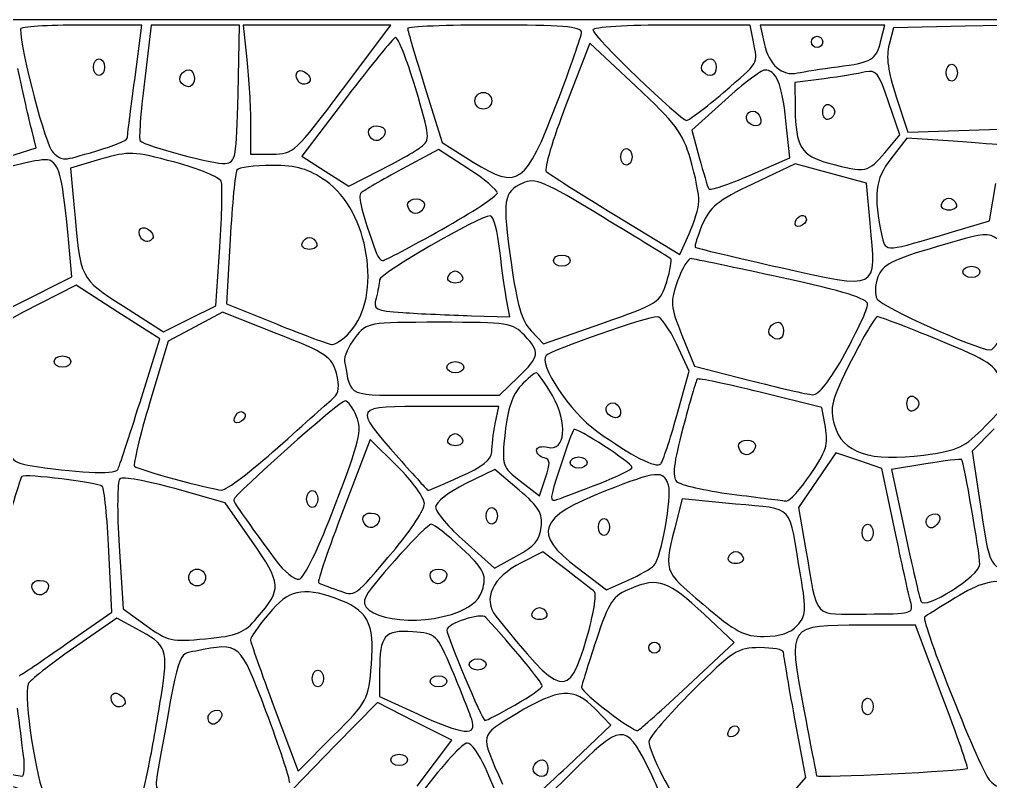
# Model space of a CAD drawing. Extents: x 1 to 601, y -4 to 449.
# Drawn here: x 318.7 to 448.6, y 347.2 to 449.1 of the extents above; entities that cross this region are included whole.
import ezdxf

# ---------------------------------------------------------------- set-up
doc = ezdxf.new("R2010")
doc.units = 0
doc.layers.get('0').update_dxf_attribs({"linetype": 'CONTINUOUS'})

msp = doc.modelspace()

# ---------------------------------------------------------------- linework, layer by layer
at = {"color": 7}
for points in [[(0.875971, 224.12403), (0.875971, 449.124032), (300.87597, 449.124032), (600.87597, 449.124032), (600.87597, 224.12403), (600.87597, -0.87597), (300.87597, -0.87597), (0.875971, -0.87597)], [(424.62597, 446.124032)], [(328.62597, 442.749032)], [(428.092432, 442.790982)], [(410.146358, 442.103642)], [(442.62597, 441.999032)], [(340.396358, 440.603642)], [(355.977667, 440.911697)], [(347.961555, 439.186532)], [(361.920885, 439.749032)], [(412.83906, 439.350712)], [(379.62597, 438.249032)], [(390.590752, 437.938877)], [(426.12597, 436.749032)], [(416.033002, 435.572209)], [(365.85558, 433.144422)], [(329.073038, 431.552251)], [(372.371737, 432.033421)], [(434.405085, 431.285695)], [(399.12597, 430.749032)], [(409.57035, 424.800407)], [(371.10558, 423.394422)], [(442.019723, 424.430282)], [(422.48847, 422.086534)], [(375.201203, 421.041259)], [(432.464415, 421.875551)], [(443.459468, 420.714026)], [(334.977668, 419.911699)], [(356.519723, 419.180284)], [(390.12597, 416.874034)], [(376.019723, 414.680284)], [(444.87597, 415.374034)], [(405.267653, 414.051161)], [(362.91426, 407.311534)], [(419.146358, 406.853644)], [(429.073432, 404.403866)], [(323.37597, 403.374034)], [(375.87597, 402.624034)], [(437.37597, 397.749034)], [(397.283003, 396.572209)], [(406.62573, 396.180379)], [(347.48847, 395.836534)], [(447.892875, 394.766261)], [(376.019723, 392.930284)], [(353.289998, 391.887701)], [(415.35558, 391.144421)], [(388.890143, 390.491524)], [(392.37597, 389.874034)], [(331.876313, 388.936534)], [(424.490437, 388.279624)], [(377.657648, 387.989576)], [(396.31347, 387.087679)], [(357.12597, 384.999034)], [(360.95784, 384.229369)], [(381.12597, 382.749034)], [(365.10558, 381.394421)], [(388.5042, 381.236149)], [(396.12597, 381.249034)], [(431.37597, 380.499034)], [(440.07339, 381.506884)], [(368.987273, 378.350876)], [(413.519723, 377.180284)], [(403.56126, 376.090504)], [(447.124943, 376.298636)], [(341.37597, 374.499037)], [(374.10558, 373.894425)], [(320.85558, 372.394418)], [(437.849812, 371.31153)], [(350.536567, 369.137092)], [(377.571368, 369.972323)], [(387.269722, 369.68028)], [(422.718052, 368.087655)], [(394.558717, 366.350685)], [(324.99999, 365.631487)], [(402.87597, 365.12403)], [(365.794928, 362.8935)], [(378.87597, 362.87403)], [(357.87597, 360.99903)], [(373.62597, 360.62403)], [(408.106207, 360.028073)], [(331.227668, 357.661695)], [(384.95217, 357.43653)], [(431.37597, 357.24903)], [(344.07339, 355.25688)], [(379.196115, 355.546883)], [(413.48847, 353.83653)], [(319.28367, 350.68653)], [(368.37597, 350.12403)], [(391.99539, 349.255185)], [(387.646358, 348.35364)], [(445.46718, 348.986272)]]:
    msp.add_lwpolyline(points, close=True, dxfattribs=at)
for points in [[(334.144328, 441.061532), (335.108708, 448.374032), (326.992335, 448.374032)], [(347.961555, 439.186532), (348.17214, 448.374032), (342.26511, 448.374032), (336.35808, 448.374032), (335.440223, 440.800836)], [(361.920885, 439.749032), (368.399295, 448.374032), (358.530787, 448.374032), (348.662287, 448.374032), (349.144125, 443.764014)], [(416.859863, 446.142062), (416.41347, 448.374032), (405.89472, 448.374032)], [(433.89978, 446.311532), (434.404545, 448.374032), (426.08067, 448.374032), (417.756787, 448.374032), (418.289798, 445.947248)], [(454.253782, 446.136851), (454.75521, 448.419813), (445.180935, 448.209422), (435.606668, 447.999032), (434.999423, 445.749032)], [(401.13234, 440.214495), (395.00097, 445.929959), (391.792912, 437.647551)], [(426.31347, 441.194342), (422.37597, 440.680787), (422.428695, 437.214909)], [(372.925965, 440.080294), (375.22596, 432.677101), (379.411065, 430.059302)], [(435.954277, 438.784317), (437.516378, 434.069602), (444.31716, 434.284317), (451.11795, 434.499032), (452.435152, 439.176461)], [(362.449815, 438.676459), (356.501962, 430.853885), (359.626462, 428.84933), (362.75097, 426.844773), (366.87597, 428.923747)], [(413.061705, 438.32441), (408.622448, 434.333266), (409.614832, 430.666149)], [(434.405078, 431.285695), (436.418422, 433.697359), (434.933407, 438.094718)], [(349.62597, 435.139014), (349.62597, 431.124032), (352.534222, 431.124032)], [(416.435542, 428.304812), (421.717132, 430.637638), (421.20546, 435.568335)], [(312.49707, 429.295525), (320.979382, 431.967017), (320.370067, 434.358025)], [(443.569973, 432.826879), (437.388968, 433.2313), (435.24459, 430.490166)], [(378.68847, 429.193981), (374.75097, 431.75051), (369.87597, 429.118657)], [(329.591325, 430.426307), (325.555545, 429.249032), (326.00295, 424.374032)], [(432.464415, 421.875551), (431.961165, 427.252071), (427.206187, 428.539184), (422.451203, 429.826298), (416.820413, 427.152247)], [(443.459468, 420.714026), (448.417973, 422.206954), (449.244225, 427.19324)], [(398.37597, 422.951786), (407.00097, 417.679624), (408.25785, 420.464329)], [(307.8609, 409.260701), (311.00097, 407.346334), (318.369428, 411.020104), (325.737885, 414.693866), (325.27644, 419.721454)], [(346.901753, 419.705344), (346.411245, 411.117041), (353.081108, 408.406391)], [(332.630115, 410.798501), (338.00097, 407.347969), (341.48961, 409.086206), (344.978243, 410.824444), (345.5121, 418.656769)], [(334.854038, 397.947094), (337.49289, 406.395161), (331.896893, 410.001364), (326.300895, 413.607566), (319.158518, 409.924796)], [(379.15722, 409.512769), (384.31347, 409.374034), (383.902088, 411.436534)], [(353.178323, 407.091596), (345.878843, 409.962716), (342.242145, 408.023501), (338.605448, 406.084279), (336.167865, 397.927001)], [(387.140603, 407.483456), (388.783928, 405.734216), (396.601463, 408.476419)], [(407.30514, 406.923551), (408.992107, 402.767134), (416.246535, 400.892546)], [(406.62573, 396.180379), (408.271043, 402.111731), (406.570305, 405.742879)], [(373.04205, 398.874034), (382.929562, 398.874034), (385.402762, 401.271161)], [(426.482288, 394.584844), (425.98467, 397.237369), (417.773963, 399.274339)], [(382.34472, 395.030284), (382.81347, 397.374034), (373.743255, 397.374034)], [(449.022038, 394.395611), (446.110358, 391.413776), (447.043598, 385.206401)], [(369.250785, 389.376094), (365.6256, 392.946769), (362.021685, 383.514499)], [(435.714772, 381.049834), (434.030835, 389.100626), (430.958655, 390.147424), (427.886475, 391.194221), (425.386673, 387.530951), (422.886877, 383.867681), (423.82413, 378.433354)], [(439.9104, 389.699854), (435.319837, 388.948339), (437.108467, 380.598686)], [(385.533285, 386.203069), (382.309148, 388.952351), (378.342563, 387.006956)], [(385.71996, 387.396821), (388.25097, 385.414526), (389.077643, 387.831784)], [(349.861485, 379.306241), (346.25097, 384.504371), (339.50097, 386.394469)], [(414.44793, 384.330034), (407.338035, 385.018429), (406.66863, 382.383731)], [(378.3132, 379.251949), (382.25097, 375.754856), (385.25097, 377.386684)], [(324.99999, 365.631487), (331.075837, 369.888945), (330.689347, 378.043046)], [(332.06307, 378.692854), (332.593807, 370.305307), (335.672393, 368.083365)], [(391.85016, 375.524539), (388.69935, 377.941954), (385.810455, 376.468151)], [(393.306338, 375.834274), (397.236705, 372.85887), (400.110308, 374.145435)], [(334.36539, 367.64757), (331.74504, 369.04611), (325.979543, 365.06043)], [(408.106207, 360.028073), (414.303375, 365.807115), (410.277172, 369.581632)], [(442.095397, 358.652745), (438.507397, 368.12403), (431.438235, 368.12403)], [(366.887452, 362.036632), (366.875977, 358.574235), (371.938477, 356.26386)], [(352.803015, 357.119858), (355.98006, 348.61701), (360.69054, 353.32749)], [(371.888093, 346.600628), (376.525215, 352.74903), (371.56098, 355.267253), (366.596745, 357.785483), (360.962655, 352.02222), (355.328558, 346.258965), (360.53976, 343.33203)], [(391.99539, 349.255185), (397.775048, 354.761348), (395.685195, 356.942685)], [(420.673875, 344.059155), (423.846788, 347.743538), (422.361375, 355.828448)], [(330.489315, 344.578905), (335.285933, 345.783773), (336.014333, 349.266405)], [(392.395943, 348.268883), (386.39898, 342.307095), (388.402793, 340.215563)]]:
    msp.add_lwpolyline(points, dxfattribs=at)
for points in [[(326.992335, 448.374032), (322.528335, 448.374032), (318.87597, 448.132388), (318.87597, 447.837044)], [(382.25097, 448.374032), (375.85722, 448.374032), (370.62597, 448.173659), (370.62597, 447.92876)], [(370.62597, 447.92876), (370.62597, 447.683861), (371.66097, 444.152051), (372.925965, 440.080294)], [(393.87597, 447.433376), (393.87597, 448.147125), (391.071765, 448.374032), (382.25097, 448.374032)], [(405.89472, 448.374032), (400.109408, 448.374032), (395.37597, 448.081313), (395.37597, 447.723545)], [(318.87597, 447.837044), (318.87597, 445.017118), (322.286813, 432.04813), (323.222183, 431.311532)], [(368.998245, 446.70284), (368.66793, 446.590746), (365.721142, 442.978874), (362.449815, 438.676459)], [(371.67066, 439.985384), (370.531147, 443.792079), (369.32856, 446.814934), (368.998245, 446.70284)], [(390.590752, 437.938877), (392.397623, 442.643492), (393.87597, 446.916016), (393.87597, 447.433376)], [(395.37597, 447.723545), (395.37597, 446.935763), (407.122208, 435.621261), (407.93025, 435.630697)], [(424.62597, 446.124032), (424.62597, 446.536532), (424.96347, 446.874032), (425.37597, 446.874032)], [(425.37597, 446.874032), (425.78847, 446.874032), (426.12597, 446.536532), (426.12597, 446.124032)], [(412.83906, 439.350712), (417.698565, 443.510396), (417.465075, 443.116015), (416.859863, 446.142062)], [(418.289798, 445.947248), (418.921523, 443.071012), (420.672802, 441.506407), (422.75097, 441.961607)], [(425.37597, 445.374032), (424.96347, 445.374032), (424.62597, 445.711532), (424.62597, 446.124032)], [(426.12597, 446.124032), (426.12597, 445.711532), (425.78847, 445.374032), (425.37597, 445.374032)], [(428.092433, 442.790982), (432.773243, 443.401226), (433.259693, 443.696126), (433.89978, 446.311532)], [(434.999423, 445.749032), (434.566785, 444.146009), (434.841352, 442.143339), (435.954277, 438.784317)], [(328.62597, 442.749032), (328.62597, 443.367782), (328.96347, 443.874032), (329.37597, 443.874032)], [(329.37597, 441.624032), (328.96347, 441.624032), (328.62597, 442.130282), (328.62597, 442.749032)], [(329.37597, 443.874032), (329.78847, 443.874032), (330.12597, 443.367782), (330.12597, 442.749032)], [(330.12597, 442.749032), (330.12597, 442.130282), (329.78847, 441.624032), (329.37597, 441.624032)], [(349.144125, 443.764014), (349.409137, 441.228504), (349.62597, 437.347254), (349.62597, 435.139014)], [(355.97769, 440.911697), (355.265032, 442.06481), (356.241202, 442.808798), (357.20382, 441.846183)], [(410.146358, 442.103642), (409.54716, 442.702841), (410.2245, 443.874032), (411.170235, 443.874032)], [(411.87597, 442.749032), (411.87597, 441.589225), (410.991, 441.259004), (410.146358, 442.103642)], [(411.170235, 443.874032), (411.55839, 443.874032), (411.87597, 443.367782), (411.87597, 442.749032)], [(422.75097, 441.961607), (423.57597, 442.142314), (425.97963, 442.515533), (428.092432, 442.790982)], [(442.62597, 441.999032), (442.62597, 442.617782), (442.96347, 443.124032), (443.37597, 443.124032)], [(443.37597, 443.124032), (443.78847, 443.124032), (444.12597, 442.617782), (444.12597, 441.999032)], [(320.370067, 434.358025), (320.034945, 435.673079), (319.201155, 439.364657), (318.5172, 442.561532)], [(340.396358, 440.603642), (339.79716, 441.20284), (340.4745, 442.374032), (341.420235, 442.374032)], [(341.420235, 442.374032), (341.80839, 442.374032), (342.12597, 441.867782), (342.12597, 441.249032)], [(357.20382, 441.846183), (357.742455, 441.307548), (357.755392, 440.888038), (357.24312, 440.571449)], [(418.34664, 442.344794), (417.88152, 442.328714), (415.5033, 440.51954), (413.061705, 438.32441)], [(421.20546, 435.568335), (420.690022, 440.535286), (419.903925, 442.398636), (418.34664, 442.344794)], [(431.849685, 442.099988), (430.970393, 441.884339), (428.479095, 441.476798), (426.31347, 441.194342)], [(434.933407, 438.094718), (433.644847, 441.910352), (433.236908, 442.440208), (431.849685, 442.099988)], [(443.37597, 440.874032), (442.96347, 440.874032), (442.62597, 441.380282), (442.62597, 441.999032)], [(444.12597, 441.999032), (444.12597, 441.380282), (443.78847, 440.874032), (443.37597, 440.874032)], [(333.152963, 433.239751), (333.167812, 433.519856), (333.61392, 437.039657), (334.144328, 441.061532)], [(335.440223, 440.800836), (334.935398, 436.635578), (334.67304, 433.076965), (334.857195, 432.892808)], [(342.12597, 441.249032), (342.12597, 440.089225), (341.241, 439.759004), (340.396358, 440.603642)], [(357.24312, 440.571449), (356.82318, 440.311913), (356.253727, 440.465024), (355.977667, 440.911697)], [(408.44484, 430.425407), (407.424127, 433.945773), (406.430977, 435.275277), (401.13234, 440.214495)], [(346.25097, 429.855157), (347.648723, 429.989225), (347.765325, 430.625295), (347.961555, 439.186532)], [(352.534222, 431.124032), (355.367745, 431.124032), (355.60896, 431.345677), (361.920885, 439.749032)], [(372.371737, 432.033421), (373.689172, 433.024019), (373.661895, 433.333413), (371.67066, 439.985384)], [(379.62597, 438.249032), (379.62597, 438.867781), (380.13222, 439.374032), (380.75097, 439.374032)], [(380.75097, 439.374032), (381.36972, 439.374032), (381.87597, 438.867781), (381.87597, 438.249032)], [(407.93025, 435.630697), (408.244148, 435.634372), (410.453108, 437.308369), (412.83906, 439.350712)], [(379.411065, 430.059302), (385.425292, 426.297381), (386.377417, 426.968449), (390.590752, 437.938877)], [(380.75097, 437.124032), (380.13222, 437.124032), (379.62597, 437.630282), (379.62597, 438.249032)], [(381.87597, 438.249032), (381.87597, 437.630282), (381.36972, 437.124032), (380.75097, 437.124032)], [(391.792912, 437.647551), (390.028485, 433.092228), (388.847235, 429.108374), (389.167912, 428.794544)], [(426.12597, 436.749032), (426.12597, 437.436532), (426.488782, 437.878095), (426.93222, 437.730282)], [(426.93222, 437.730282), (427.375657, 437.58247), (427.73847, 437.140907), (427.73847, 436.749032)], [(416.033002, 435.572235), (415.520692, 436.401158), (416.703802, 437.296224), (417.39636, 436.603669)], [(417.39636, 436.603669), (418.109452, 435.890553), (417.976552, 434.874032), (417.170235, 434.874032)], [(422.428695, 437.214909), (422.507407, 432.039672), (423.210435, 430.901622), (426.944865, 429.904264)], [(426.93222, 435.767783), (426.488783, 435.61997), (426.12597, 436.061532), (426.12597, 436.749032)], [(427.73847, 436.749032), (427.73847, 436.357157), (427.375658, 435.915595), (426.93222, 435.767783)], [(417.170235, 434.874032), (416.78208, 434.874032), (416.270325, 435.188212), (416.033002, 435.572209)], [(365.85558, 433.144422), (365.010945, 433.98906), (365.341162, 434.874032), (366.50097, 434.874032)], [(367.62597, 434.168295), (367.62597, 433.222561), (366.454777, 432.545224), (365.85558, 433.144422)], [(366.50097, 434.874032), (367.11972, 434.874032), (367.62597, 434.556451), (367.62597, 434.168295)], [(329.073037, 431.552251), (331.30215, 432.200272), (333.13812, 432.959647), (333.152963, 433.239751)], [(334.857195, 432.892808), (335.562705, 432.187299), (344.823705, 429.718258), (346.25097, 429.855157)], [(449.910728, 432.300991), (449.822858, 432.367801), (446.96952, 432.604447), (443.569973, 432.826879)], [(323.222183, 431.311532), (324.684368, 430.160065), (324.2181, 430.140882), (329.073038, 431.552251)], [(339.512438, 430.018611), (333.946275, 431.517624), (333.408233, 431.539734), (329.591325, 430.426307)], [(366.87597, 428.923747), (369.14472, 430.067182), (371.617815, 431.466536), (372.371737, 432.033421)], [(399.12597, 430.749032), (399.12597, 431.367782), (399.46347, 431.874032), (399.87597, 431.874032)], [(399.87597, 431.874032), (400.28847, 431.874032), (400.62597, 431.367782), (400.62597, 430.749032)], [(426.944865, 429.904264), (431.8494, 428.594402), (432.214778, 428.662059), (434.405085, 431.285695)], [(322.894425, 430.238704), (322.11438, 430.67524), (318.467693, 429.864496), (311.975865, 427.811247)], [(325.27644, 419.721454), (324.53685, 427.779623), (324.13746, 429.543069), (322.894425, 430.238704)], [(345.72186, 427.461368), (345.543608, 427.996118), (342.74937, 429.146878), (339.512438, 430.018611)], [(399.87597, 429.624032), (399.46347, 429.624032), (399.12597, 430.130282), (399.12597, 430.749032)], [(400.62597, 430.749032), (400.62597, 430.130282), (400.28847, 429.624032), (399.87597, 429.624032)], [(409.57035, 424.800407), (409.60095, 425.653662), (409.09446, 428.184912), (408.44484, 430.425407)], [(409.614832, 430.666149), (410.160645, 428.649235), (410.73024, 426.767947), (410.880592, 426.485509)], [(435.24459, 430.490166), (433.087298, 427.732527), (432.862088, 425.718849), (434.070098, 419.988416)], [(347.80338, 428.958838), (347.57727, 428.59298), (347.171535, 424.428907), (346.901753, 419.705344)], [(352.482735, 429.599116), (350.135205, 429.612819), (348.029498, 429.324695), (347.80338, 428.958838)], [(359.689845, 427.536616), (357.35085, 429.158291), (355.87974, 429.579286), (352.482735, 429.599116)], [(369.87597, 429.118657), (367.19472, 427.671137), (364.741305, 426.241142), (364.423943, 425.94089)], [(382.62597, 425.922965), (382.62597, 426.315933), (380.854095, 427.78789), (378.68847, 429.193981)], [(389.167912, 428.794544), (389.488597, 428.480714), (393.63222, 425.851472), (398.37597, 422.951786)], [(345.5121, 418.656769), (345.805718, 422.964551), (345.900105, 426.926618), (345.72186, 427.461368)], [(362.91426, 407.311534), (367.28496, 412.070704), (365.456723, 423.538321), (359.689845, 427.536616)], [(386.011215, 427.242236), (383.426903, 426.064745), (383.27259, 425.010211), (384.456225, 416.615869)], [(396.6843, 422.717831), (388.773128, 427.53654), (387.67698, 428.001206), (386.011215, 427.242236)], [(416.820413, 427.152247), (412.052355, 424.887905), (411.010868, 424.05038), (410.022953, 421.685959)], [(410.880592, 426.485509), (411.030945, 426.203072), (413.530673, 427.021758), (416.435542, 428.304812)], [(364.423943, 425.94089), (363.93639, 425.479624), (364.454243, 423.44182), (366.489938, 417.811534)], [(375.201203, 421.041259), (379.284825, 423.333229), (382.62597, 425.529998), (382.62597, 425.922965)], [(371.10558, 423.394422), (370.260945, 424.23906), (370.591163, 425.124032), (371.75097, 425.124032)], [(371.75097, 425.124032), (372.36972, 425.124032), (372.87597, 424.806451), (372.87597, 424.418295)], [(408.25785, 420.464329), (408.949132, 421.995919), (409.539757, 423.94715), (409.57035, 424.800407)], [(442.019723, 424.430282), (442.167533, 424.87372), (442.609095, 425.236532), (443.00097, 425.236532)], [(443.00097, 425.236532), (443.392845, 425.236532), (443.834407, 424.87372), (443.982217, 424.430282)], [(326.00295, 424.374032), (326.94024, 414.161329), (326.732093, 414.587719), (332.630115, 410.798501)], [(372.87597, 424.418295), (372.87597, 423.472561), (371.704778, 422.795224), (371.10558, 423.394422)], [(443.00097, 423.624032), (442.313468, 423.624032), (441.871905, 423.986845), (442.019723, 424.430282)], [(443.982217, 424.430282), (444.130035, 423.986845), (443.688472, 423.624032), (443.00097, 423.624032)], [(381.68124, 422.874034), (380.286368, 422.874034), (366.87606, 415.117616), (366.865733, 414.304864)], [(382.96146, 418.186534), (382.670378, 420.764659), (382.09428, 422.874034), (381.68124, 422.874034)], [(405.808635, 417.115646), (405.63942, 417.243214), (401.53347, 419.764204), (396.6843, 422.717831)], [(423.08847, 421.486534), (422.59347, 421.321534), (422.32347, 421.591534), (422.48847, 422.086534)], [(422.48847, 422.086534), (422.810753, 423.053381), (423.839452, 423.227059), (423.93222, 422.330284)], [(423.93222, 422.330284), (423.96312, 422.031221), (423.58347, 421.651534), (423.08847, 421.486534)], [(334.97769, 419.911699), (334.265033, 421.064809), (335.241203, 421.808801), (336.20382, 420.846184)], [(336.20382, 420.846184), (336.742455, 420.307549), (336.755393, 419.888036), (336.24312, 419.571446)], [(367.30266, 416.874034), (367.563233, 416.874034), (371.117573, 418.749281), (375.201203, 421.041259)], [(410.022953, 421.685959), (409.381283, 420.150229), (408.957323, 418.792676), (409.080818, 418.669181)], [(420.528165, 415.939579), (433.708073, 412.997674), (433.313738, 412.801571), (432.464415, 421.875551)], [(434.070098, 419.988416), (434.485583, 418.017499), (434.509583, 418.019351), (443.459468, 420.714026)], [(452.035763, 415.745074), (449.012685, 421.268539), (449.49912, 421.130389), (441.446648, 418.752424)], [(336.24312, 419.571446), (335.82318, 419.311916), (335.253728, 419.465021), (334.977668, 419.911699)], [(356.519723, 419.180284), (356.667533, 419.623721), (357.109095, 419.986534), (357.50097, 419.986534)], [(357.50097, 419.986534), (357.892845, 419.986534), (358.334408, 419.623721), (358.482218, 419.180284)], [(357.50097, 418.374034), (356.813468, 418.374034), (356.371905, 418.736846), (356.519723, 419.180284)], [(358.482218, 419.180284), (358.630035, 418.736846), (358.188473, 418.374034), (357.50097, 418.374034)], [(383.902088, 411.436534), (383.675828, 412.570909), (383.252543, 415.608409), (382.96146, 418.186534)], [(409.080818, 418.669181), (409.20432, 418.545686), (414.35562, 417.317366), (420.528165, 415.939579)], [(441.446648, 418.752424), (435.337043, 416.948201), (434.131695, 416.331461), (433.50174, 414.687274)], [(366.489938, 417.811534), (366.676365, 417.295909), (367.042088, 416.874034), (367.30266, 416.874034)], [(390.12597, 416.874034), (390.12597, 417.286534), (390.63222, 417.624034), (391.25097, 417.624034)], [(391.25097, 416.124034), (390.63222, 416.124034), (390.12597, 416.461534), (390.12597, 416.874034)], [(391.25097, 417.624034), (391.86972, 417.624034), (392.37597, 417.286534), (392.37597, 416.874034)], [(392.37597, 416.874034), (392.37597, 416.461534), (391.86972, 416.124034), (391.25097, 416.124034)], [(405.267653, 414.051161), (405.734408, 415.609061), (405.97785, 416.988079), (405.808635, 417.115646)], [(408.53538, 417.145346), (408.141803, 417.202346), (407.32443, 415.860994), (406.718977, 414.164501)], [(420.68847, 414.570724), (414.397845, 415.929739), (408.928958, 417.088316), (408.53538, 417.145346)], [(376.019723, 414.680284), (376.167533, 415.123721), (376.609095, 415.486534), (377.00097, 415.486534)], [(377.00097, 415.486534), (377.392845, 415.486534), (377.834408, 415.123721), (377.982218, 414.680284)], [(384.456225, 416.615869), (385.247805, 411.001961), (385.891073, 408.813521), (387.140603, 407.483456)], [(444.87597, 415.374034), (444.87597, 415.786534), (445.38222, 416.124034), (446.00097, 416.124034)], [(446.00097, 416.124034), (446.61972, 416.124034), (447.12597, 415.786534), (447.12597, 415.374034)], [(366.865733, 414.304864), (366.859733, 413.861659), (366.65691, 412.758491), (366.414203, 411.853384)], [(377.00097, 413.874034), (376.313468, 413.874034), (375.871905, 414.236846), (376.019723, 414.680284)], [(377.982218, 414.680284), (378.130035, 414.236846), (377.688473, 413.874034), (377.00097, 413.874034)], [(406.718977, 414.164501), (405.691785, 411.286226), (405.73098, 410.802034), (407.30514, 406.923551)], [(432.12597, 411.016744), (432.12597, 411.805436), (429.017483, 412.771339), (420.68847, 414.570724)], [(433.50174, 414.687274), (433.08108, 413.589364), (433.03614, 412.305064), (433.398083, 411.725014)], [(446.00097, 414.624034), (445.38222, 414.624034), (444.87597, 414.961534), (444.87597, 415.374034)], [(447.12597, 415.374034), (447.12597, 414.961534), (446.61972, 414.624034), (446.00097, 414.624034)], [(396.601463, 408.476419), (404.215823, 411.147356), (404.441055, 411.292241), (405.267653, 414.051161)], [(366.414203, 411.853384), (366.00606, 410.331356), (366.274448, 410.186839), (369.98694, 409.929619)], [(433.398083, 411.725014), (434.03484, 410.704541), (446.61903, 405.034099), (448.479743, 404.929204)], [(429.073432, 404.403866), (430.75233, 407.445274), (432.12597, 410.421064), (432.12597, 411.016744)], [(319.158518, 409.924796), (315.12405, 407.844544), (312.155288, 405.862811), (312.335925, 405.370534)], [(369.98694, 409.929619), (372.194655, 409.776656), (376.321283, 409.589074), (379.15722, 409.512769)], [(404.013458, 409.374034), (402.637388, 409.374034), (389.881673, 404.929736), (389.145855, 404.193919)], [(406.570305, 405.742879), (405.634898, 407.740016), (404.484315, 409.374034), (404.013458, 409.374034)], [(433.44684, 409.376239), (433.14207, 409.374739), (431.555168, 406.713799), (429.9204, 403.462399)], [(441.57621, 406.270024), (437.409833, 407.979656), (433.75161, 409.377454), (433.44684, 409.376239)], [(448.479743, 404.929204), (449.018063, 404.898829), (450.31596, 406.812874), (451.36395, 409.182574)], [(353.081108, 408.406391), (356.74953, 406.915541), (360.114015, 405.679609), (360.557738, 405.659891)], [(374.915677, 408.624034), (365.250532, 408.624034), (365.21127, 408.616534), (363.609592, 406.580734)], [(386.245237, 406.888196), (384.703695, 408.529091), (384.084015, 408.624034), (374.915677, 408.624034)], [(419.146358, 406.853644), (418.54716, 407.452841), (419.2245, 408.624034), (420.170235, 408.624034)], [(420.170235, 408.624034), (420.55839, 408.624034), (420.87597, 408.117784), (420.87597, 407.499034)], [(361.10199, 401.811641), (360.530693, 404.016349), (359.859248, 404.463769), (353.178323, 407.091596)], [(360.557738, 405.659891), (361.001452, 405.640166), (362.061892, 406.383409), (362.91426, 407.311534)], [(363.609592, 406.580734), (362.725597, 405.456919), (362.095897, 404.022544), (362.210265, 403.393234)], [(385.402762, 401.271161), (388.320787, 404.099419), (388.395735, 404.599099), (386.245237, 406.888196)], [(420.87597, 407.499034), (420.87597, 406.339226), (419.991, 406.009001), (419.146358, 406.853644)], [(450.09123, 400.562689), (449.236793, 402.925601), (448.46358, 403.443866), (441.57621, 406.270024)], [(323.37597, 403.374034), (323.37597, 403.786534), (323.88222, 404.124034), (324.50097, 404.124034)], [(324.50097, 404.124034), (325.11972, 404.124034), (325.62597, 403.786534), (325.62597, 403.374034)], [(389.145855, 404.193919), (388.037393, 403.085456), (392.382705, 396.590291), (395.915745, 394.074611)], [(424.760932, 398.945996), (425.58447, 398.898971), (427.078252, 400.789481), (429.073432, 404.403866)], [(324.50097, 402.624034), (323.88222, 402.624034), (323.37597, 402.961534), (323.37597, 403.374034)], [(325.62597, 403.374034), (325.62597, 402.961534), (325.11972, 402.624034), (324.50097, 402.624034)], [(362.210265, 403.393234), (363.099735, 398.498666), (362.200065, 398.874034), (373.04205, 398.874034)], [(375.87597, 402.624034), (375.87597, 403.036534), (376.38222, 403.374034), (377.00097, 403.374034)], [(377.00097, 401.874034), (376.38222, 401.874034), (375.87597, 402.211534), (375.87597, 402.624034)], [(377.00097, 403.374034), (377.61972, 403.374034), (378.12597, 403.036534), (378.12597, 402.624034)], [(378.12597, 402.624034), (378.12597, 402.211534), (377.61972, 401.874034), (377.00097, 401.874034)], [(429.9204, 403.462399), (427.269923, 398.190866), (427.027538, 397.263011), (427.681845, 394.893289)], [(360.738578, 398.527091), (361.439655, 399.148744), (361.54509, 400.101679), (361.10199, 401.811641)], [(387.819203, 401.868259), (387.581738, 401.871259), (386.65515, 401.094544), (385.76013, 400.141841)], [(389.98779, 398.821474), (389.032538, 400.494026), (388.056675, 401.865079), (387.819203, 401.868259)], [(417.773963, 399.274339), (413.25807, 400.394674), (409.45731, 401.184799), (409.327838, 401.030171)], [(385.76013, 400.141841), (384.630368, 398.939261), (383.988533, 397.029124), (383.660888, 393.894386)], [(409.327838, 401.030171), (409.198358, 400.875544), (408.341333, 397.924549), (407.423333, 394.472396)], [(416.246535, 400.892546), (420.236475, 399.861529), (424.067955, 398.985581), (424.760932, 398.945996)], [(447.892875, 394.766261), (450.953078, 397.884371), (451.00767, 398.028326), (450.09123, 400.562689)], [(389.334203, 391.917641), (391.739063, 391.288759), (392.101778, 395.120081), (389.98779, 398.821474)], [(437.37597, 397.749034), (437.37597, 398.436536), (437.738783, 398.878099), (438.18222, 398.730281)], [(438.18222, 398.730281), (438.625658, 398.582471), (438.98847, 398.140909), (438.98847, 397.749034)], [(331.876313, 388.936534), (332.062695, 389.245909), (333.402668, 393.300664), (334.854038, 397.947094)], [(336.167865, 397.927001), (334.827195, 393.440501), (333.90633, 389.593676), (334.121505, 389.378501)], [(362.28375, 398.124034), (361.582853, 398.124034), (347.37597, 385.512221), (347.37597, 384.890014)], [(353.289998, 391.887701), (356.843535, 395.057719), (360.19539, 398.045441), (360.738578, 398.527091)], [(363.806453, 396.041869), (363.3321, 397.187059), (362.646885, 398.124034), (362.28375, 398.124034)], [(373.743255, 397.374034), (363.175538, 397.374034), (363.239183, 397.476656), (369.451523, 390.453979)], [(397.283003, 396.572209), (396.770693, 397.401131), (397.953803, 398.296196), (398.64636, 397.603646)], [(398.64636, 397.603646), (399.359453, 396.890554), (399.226553, 395.874034), (398.420235, 395.874034)], [(438.18222, 396.767786), (437.738783, 396.619969), (437.37597, 397.061531), (437.37597, 397.749034)], [(438.98847, 397.749034), (438.98847, 397.357159), (438.625658, 396.915596), (438.18222, 396.767786)], [(315.069735, 397.210406), (317.371673, 390.260209), (317.594438, 389.903606), (319.867365, 389.530309)], [(347.48847, 395.836534), (347.65347, 396.331534), (348.033158, 396.711221), (348.33222, 396.680284)], [(348.33222, 396.680284), (349.228995, 396.587516), (349.055325, 395.558816), (348.08847, 395.236534)], [(360.95784, 384.229369), (364.218233, 392.778041), (364.56417, 394.212566), (363.806453, 396.041869)], [(398.420235, 395.874034), (398.03208, 395.874034), (397.520325, 396.188209), (397.283003, 396.572209)], [(404.462198, 389.695541), (404.74722, 389.999959), (405.72081, 392.918141), (406.62573, 396.180379)], [(348.08847, 395.236534), (347.59347, 395.071534), (347.32347, 395.341534), (347.48847, 395.836534)], [(381.87597, 391.270826), (381.87597, 392.049461), (382.086908, 393.741221), (382.34472, 395.030284)], [(427.681845, 394.893289), (428.703555, 391.192969), (432.521775, 389.912824), (439.65627, 390.878584)], [(439.65627, 390.878584), (444.267893, 391.502831), (445.054403, 391.874066), (447.892875, 394.766261)], [(376.019723, 392.930284), (376.167533, 393.373721), (376.609095, 393.736534), (377.00097, 393.736534)], [(377.00097, 393.736534), (377.392845, 393.736534), (377.834408, 393.373721), (377.982218, 392.930284)], [(383.660888, 393.894386), (383.194943, 389.436484), (383.221103, 389.353931), (385.71996, 387.396821)], [(392.829698, 394.283014), (392.698118, 394.126826), (391.878623, 391.857926), (391.008585, 389.241026)], [(400.62597, 389.229529), (400.62597, 389.835079), (393.15966, 394.674686), (392.829698, 394.283014)], [(395.915745, 394.074611), (400.627245, 390.719824), (403.866998, 389.059826), (404.462198, 389.695541)], [(407.423333, 394.472396), (406.193205, 389.846479), (405.974453, 387.972641), (406.591553, 387.347396)], [(424.490438, 388.279624), (426.583313, 391.350416), (426.90063, 392.354884), (426.482288, 394.584844)], [(377.00097, 392.124034), (376.313468, 392.124034), (375.871905, 392.486846), (376.019723, 392.930284)], [(377.982218, 392.930284), (378.130035, 392.486846), (377.688473, 392.124034), (377.00097, 392.124034)], [(387.87597, 391.516496), (387.87597, 391.946861), (388.532175, 392.127379), (389.334203, 391.917641)], [(415.35558, 391.144421), (414.510945, 391.989064), (414.841163, 392.874034), (416.00097, 392.874034)], [(417.12597, 392.168299), (417.12597, 391.222564), (415.954778, 390.545224), (415.35558, 391.144421)], [(416.00097, 392.874034), (416.61972, 392.874034), (417.12597, 392.556454), (417.12597, 392.168299)], [(345.789998, 386.191736), (346.36146, 386.154536), (349.73646, 388.717684), (353.289998, 391.887701)], [(377.657648, 387.989576), (380.633378, 389.305586), (381.87597, 390.272141), (381.87597, 391.270826)], [(388.890143, 390.491524), (388.332345, 390.624896), (387.87597, 391.086139), (387.87597, 391.516496)], [(319.867365, 389.530309), (326.076405, 388.510564), (331.459358, 388.244411), (331.876313, 388.936534)], [(369.451523, 390.453979), (371.541218, 388.091696), (373.293353, 386.151071), (373.345148, 386.141479)], [(389.077643, 387.831784), (389.736098, 389.757161), (389.697938, 390.298376), (388.890143, 390.491524)], [(392.37597, 389.874034), (392.37597, 390.286534), (392.88222, 390.624034), (393.50097, 390.624034)], [(393.50097, 389.124034), (392.88222, 389.124034), (392.37597, 389.461534), (392.37597, 389.874034)], [(393.50097, 390.624034), (394.11972, 390.624034), (394.62597, 390.286534), (394.62597, 389.874034)], [(394.62597, 389.874034), (394.62597, 389.461534), (394.11972, 389.124034), (393.50097, 389.124034)], [(444.704333, 390.271841), (444.592485, 390.370579), (442.435215, 390.113186), (439.9104, 389.699854)], [(447.124943, 376.298636), (447.123443, 377.732261), (444.996075, 390.014291), (444.704333, 390.271841)], [(329.813123, 386.686886), (329.31744, 387.182569), (319.435508, 388.405331), (319.032683, 388.020821)], [(334.121505, 389.378501), (334.569765, 388.930241), (344.223113, 386.293826), (345.789998, 386.191736)], [(372.87597, 384.379069), (372.87597, 385.163561), (371.244637, 387.412226), (369.250785, 389.376094)], [(391.008585, 389.241026), (389.57334, 384.924064), (389.546018, 384.527096), (390.713843, 384.958496)], [(396.31347, 387.087679), (398.685345, 387.997226), (400.62597, 388.961059), (400.62597, 389.229529)], [(405.502875, 386.868034), (404.868173, 388.867804), (403.95285, 388.782184), (397.082993, 386.080444)], [(421.25097, 384.724234), (421.66347, 384.670684), (423.12123, 386.270644), (424.490437, 388.279624)], [(319.032683, 388.020821), (318.91263, 387.906229), (317.413268, 383.015209), (315.70077, 377.151896)], [(332.141647, 387.682481), (331.806525, 387.351334), (331.771162, 383.305999), (332.06307, 378.692854)], [(339.50097, 386.394469), (335.78847, 387.434021), (332.476777, 388.013629), (332.141647, 387.682481)], [(373.345148, 386.141479), (373.396973, 386.131879), (375.337568, 386.963524), (377.657648, 387.989576)], [(378.342563, 387.006956), (376.110758, 385.912376), (374.37585, 384.555866), (374.3757, 383.905294)], [(390.713843, 384.958496), (391.42176, 385.220006), (393.941595, 386.178139), (396.31347, 387.087679)], [(406.591553, 387.347396), (407.052075, 386.880799), (410.370083, 386.121596), (413.964915, 385.660286)], [(330.689347, 378.043046), (330.476775, 382.527799), (330.082477, 386.417524), (329.813123, 386.686886)], [(357.12597, 384.999034), (357.12597, 385.617784), (357.46347, 386.124034), (357.87597, 386.124034)], [(357.87597, 386.124034), (358.28847, 386.124034), (358.62597, 385.617784), (358.62597, 384.999034)], [(388.5042, 381.236149), (388.713743, 383.071219), (388.20123, 383.928056), (385.533285, 386.203069)], [(397.082993, 386.080444), (388.04487, 382.525969), (387.2643, 380.408261), (393.306338, 375.834274)], [(403.56126, 376.090504), (404.552145, 377.220724), (406.005083, 385.285714), (405.502875, 386.868034)], [(413.964915, 385.660286), (417.559747, 385.198976), (420.83847, 384.777754), (421.25097, 384.724234)], [(347.37597, 384.890014), (347.37597, 384.541241), (348.15672, 383.416901), (352.927808, 376.894991)], [(357.87597, 383.874034), (357.46347, 383.874034), (357.12597, 384.380284), (357.12597, 384.999034)], [(358.62597, 384.999034), (358.62597, 384.380284), (358.28847, 383.874034), (357.87597, 383.874034)], [(368.987273, 378.350876), (371.126055, 380.881886), (372.87597, 383.594569), (372.87597, 384.379069)], [(423.190882, 374.650162), (421.523228, 384.633454), (422.50158, 383.550266), (414.44793, 384.330034)], [(447.043598, 385.206401), (448.548968, 375.193489), (448.239465, 375.734899), (452.635568, 375.424466)], [(356.131223, 374.269995), (356.794283, 374.406135), (358.75206, 378.445856), (360.95784, 384.229369)], [(362.021685, 383.514499), (360.039533, 378.326749), (358.548998, 373.969095), (358.70937, 373.83081)], [(365.10558, 381.394421), (364.260945, 382.239064), (364.591162, 383.124034), (365.75097, 383.124034)], [(365.75097, 383.124034), (366.36972, 383.124034), (366.87597, 382.806454), (366.87597, 382.418299)], [(374.3757, 383.905294), (374.37555, 383.269354), (376.147425, 381.175346), (378.3132, 379.251949)], [(381.12597, 382.749034), (381.12597, 383.367784), (381.46347, 383.874034), (381.87597, 383.874034)], [(381.87597, 383.874034), (382.28847, 383.874034), (382.62597, 383.367784), (382.62597, 382.749034)], [(440.413635, 382.772314), (441.566745, 383.484971), (442.310738, 382.508801), (441.34812, 381.546184)], [(366.87597, 382.418299), (366.87597, 381.472564), (365.704777, 380.795224), (365.10558, 381.394421)], [(381.87597, 381.624034), (381.46347, 381.624034), (381.12597, 382.130284), (381.12597, 382.749034)], [(382.62597, 382.749034), (382.62597, 382.130284), (382.28847, 381.624034), (381.87597, 381.624034)], [(396.12597, 381.249034), (396.12597, 381.867784), (396.46347, 382.374034), (396.87597, 382.374034)], [(396.87597, 382.374034), (397.28847, 382.374034), (397.62597, 381.867784), (397.62597, 381.249034)], [(406.66863, 382.383731), (404.81451, 375.086074), (404.65038, 375.628114), (410.13477, 370.93653)], [(440.07339, 381.506861), (439.813853, 381.926801), (439.966965, 382.496254), (440.413635, 382.772314)], [(373.782105, 381.624034), (373.136985, 381.624034), (366.309802, 374.100248), (365.07516, 372.02868)], [(377.852318, 378.421969), (375.98835, 380.183104), (374.156753, 381.624034), (373.782105, 381.624034)], [(385.25097, 377.386684), (387.54351, 378.633694), (388.310685, 379.541479), (388.5042, 381.236149)], [(396.87597, 380.124034), (396.46347, 380.124034), (396.12597, 380.630284), (396.12597, 381.249034)], [(397.62597, 381.249034), (397.62597, 380.630284), (397.28847, 380.124034), (396.87597, 380.124034)], [(431.37597, 380.499034), (431.37597, 381.117784), (431.71347, 381.624034), (432.12597, 381.624034)], [(432.12597, 379.374034), (431.71347, 379.374034), (431.37597, 379.880284), (431.37597, 380.499034)], [(432.12597, 381.624034), (432.53847, 381.624034), (432.87597, 381.117784), (432.87597, 380.499034)], [(432.87597, 380.499034), (432.87597, 379.880284), (432.53847, 379.374034), (432.12597, 379.374034)], [(437.849812, 371.31153), (437.601705, 372.239655), (436.64094, 376.621894), (435.714772, 381.049834)], [(437.108467, 380.598686), (438.09222, 376.006376), (439.04823, 371.833095), (439.232933, 371.32473)], [(441.34812, 381.546184), (440.809485, 381.007549), (440.38998, 380.994604), (440.07339, 381.506884)], [(350.536567, 369.137092), (353.83566, 372.965085), (353.790188, 373.650008), (349.861485, 379.306241)], [(361.25097, 372.81663), (363.785145, 371.957542), (363.27837, 371.595015), (368.987273, 378.350876)], [(380.720655, 373.145265), (381.171135, 374.94012), (380.78433, 375.651739), (377.852318, 378.421969)], [(413.519723, 377.180284), (413.667533, 377.623721), (414.109095, 377.986534), (414.50097, 377.986534)], [(414.50097, 377.986534), (414.892845, 377.986534), (415.334407, 377.623721), (415.482217, 377.180284)], [(423.82413, 378.433354), (425.50185, 368.705708), (424.65792, 369.62403), (431.91975, 369.62403)], [(352.927808, 376.894991), (354.07614, 375.325271), (355.51767, 374.144025), (356.131223, 374.269995)], [(414.50097, 376.374034), (413.813468, 376.374034), (413.371905, 376.736846), (413.519723, 377.180284)], [(415.482217, 377.180284), (415.630035, 376.736846), (415.188472, 376.374034), (414.50097, 376.374034)], [(341.37597, 374.499037), (341.37597, 375.117784), (341.88222, 375.624034), (342.50097, 375.624034)], [(342.50097, 375.624034), (343.11972, 375.624034), (343.62597, 375.117784), (343.62597, 374.499037)], [(374.10558, 373.894425), (373.260945, 374.739068), (373.591162, 375.624034), (374.75097, 375.624034)], [(374.75097, 375.624034), (375.36972, 375.624034), (375.87597, 375.306454), (375.87597, 374.918302)], [(385.810455, 376.468151), (381.975555, 374.511735), (380.608597, 371.63508), (382.428682, 369.35148)], [(395.611815, 372.59223), (395.275852, 372.875423), (393.58311, 374.194965), (391.85016, 375.524539)], [(400.110308, 374.145435), (401.690798, 374.853037), (403.243725, 375.728314), (403.56126, 376.090504)], [(439.232933, 371.32473), (439.69953, 370.040512), (447.126293, 374.721203), (447.124943, 376.298636)], [(320.85558, 372.394417), (320.010945, 373.239067), (320.341162, 374.124037), (321.50097, 374.124037)], [(321.50097, 374.124037), (322.11972, 374.124037), (322.62597, 373.806457), (322.62597, 373.418302)], [(342.50097, 373.374037), (341.88222, 373.374037), (341.37597, 373.880288), (341.37597, 374.499037)], [(343.62597, 374.499037), (343.62597, 373.880288), (343.11972, 373.374037), (342.50097, 373.374037)], [(375.87597, 374.918302), (375.87597, 373.972568), (374.704777, 373.295228), (374.10558, 373.894425)], [(410.277172, 369.581632), (405.48447, 374.07474), (404.10948, 374.562892), (400.497412, 373.053667)], [(422.718052, 368.087655), (423.901747, 369.395625), (423.952035, 370.09356), (423.190882, 374.650162)], [(452.8506, 374.124037), (448.365855, 374.124037), (447.15003, 373.80855), (443.83392, 371.784337)], [(322.62597, 373.418302), (322.62597, 372.47256), (321.454777, 371.79522), (320.85558, 372.394418)], [(360.940575, 371.739127), (356.522438, 373.279305), (354.716407, 372.856493), (352.06347, 369.660953)], [(358.70937, 373.83081), (358.86975, 373.692532), (360.01347, 373.236157), (361.25097, 372.81663)], [(377.571368, 369.972323), (379.373955, 370.725487), (380.363573, 371.722545), (380.720655, 373.145265)], [(400.497412, 373.053667), (398.009752, 372.014257), (397.584862, 371.380695), (395.81862, 366.077175)], [(365.794927, 362.8935), (366.246967, 368.465745), (365.280922, 370.22607), (360.940575, 371.739127)], [(365.07516, 372.02868), (363.307065, 369.062055), (371.977853, 367.635202), (377.571368, 369.972323)], [(394.558717, 366.350685), (395.47389, 369.50034), (395.947785, 372.309037), (395.611815, 372.59223)], [(443.83392, 371.784337), (441.725798, 370.497502), (439.886903, 369.34281), (439.747478, 369.218347)], [(387.269722, 369.68028), (387.417532, 370.123717), (387.859095, 370.48653), (388.25097, 370.48653)], [(388.25097, 370.48653), (388.642845, 370.48653), (389.084407, 370.123717), (389.232217, 369.68028)], [(410.13477, 370.93653), (414.513285, 367.190962), (415.584705, 366.62403), (418.284757, 366.62403)], [(431.91975, 369.62403), (438.170917, 369.62403), (438.291727, 369.65838), (437.849812, 371.31153)], [(343.62597, 366.318285), (347.885377, 366.717465), (348.758017, 367.073415), (350.536567, 369.137092)], [(352.06347, 369.660953), (350.722845, 368.046135), (349.62597, 366.476918), (349.62597, 366.173805)], [(381.073822, 369.169807), (380.448727, 369.852255), (375.881355, 368.36085), (375.869902, 367.47054)], [(388.625205, 360.036495), (388.62582, 360.466463), (384.73203, 365.175952), (381.073822, 369.169807)], [(382.428682, 369.35148), (391.178025, 358.374015), (392.169712, 358.128682), (394.558717, 366.350685)], [(388.25097, 368.87403), (387.563467, 368.87403), (387.121905, 369.236842), (387.269722, 369.68028)], [(389.232217, 369.68028), (389.380035, 369.236842), (388.938472, 368.87403), (388.25097, 368.87403)], [(439.747478, 369.218347), (439.197263, 368.727157), (447.395108, 348.190095), (448.492095, 347.31153)], [(337.660448, 358.55037), (338.68362, 365.018325), (338.537918, 365.420603), (334.36539, 367.64757)], [(335.672393, 368.083365), (338.5548, 366.003), (339.061605, 365.89053), (343.62597, 366.318285)], [(371.326133, 367.235183), (367.530398, 367.51737), (366.903195, 366.782798), (366.887452, 362.036632)], [(375.869902, 367.47054), (375.859852, 366.688005), (380.62494, 355.37403), (380.964585, 355.37403)], [(418.284757, 366.62403), (420.415245, 366.62403), (421.810297, 367.084597), (422.718052, 368.087655)], [(431.438235, 368.12403), (421.3944, 368.12403), (421.449975, 368.202067), (423.561975, 357.064852)], [(349.62597, 366.173805), (349.62597, 365.8707), (351.055642, 361.796423), (352.803015, 357.119858)], [(376.583903, 362.109382), (374.527312, 366.94107), (374.46498, 367.001827), (371.326133, 367.235183)], [(318.71256, 361.402192), (318.82893, 361.386742), (321.658275, 363.289882), (324.99999, 365.631487)], [(325.979543, 365.06043), (322.80852, 362.8683), (320.072003, 360.70458), (319.898385, 360.25215)], [(342.300825, 364.671503), (339.854243, 364.182188), (340.196168, 365.279955), (337.165365, 348.183848)], [(351.68847, 356.637465), (348.211695, 365.874885), (348.231788, 365.857695), (342.300825, 364.671503)], [(395.81862, 366.077175), (394.750162, 362.868885), (393.87597, 360.037087), (393.87597, 359.784307)], [(402.87597, 365.12403), (402.87597, 365.53653), (403.21347, 365.87403), (403.62597, 365.87403)], [(403.62597, 364.37403), (403.21347, 364.37403), (402.87597, 364.71153), (402.87597, 365.12403)], [(403.62597, 365.87403), (404.03847, 365.87403), (404.37597, 365.53653), (404.37597, 365.12403)], [(404.37597, 365.12403), (404.37597, 364.71153), (404.03847, 364.37403), (403.62597, 364.37403)], [(417.70506, 365.12403), (414.753728, 365.12403), (414.130508, 364.72275), (408.70506, 359.329125)], [(420.87597, 364.518698), (420.87597, 364.85163), (419.449065, 365.12403), (417.70506, 365.12403)], [(378.87597, 362.87403), (378.87597, 363.28653), (379.38222, 363.62403), (380.00097, 363.62403)], [(380.00097, 363.62403), (380.61972, 363.62403), (381.12597, 363.28653), (381.12597, 362.87403)], [(422.361375, 355.828448), (421.544408, 360.275153), (420.87597, 364.185765), (420.87597, 364.518698)], [(360.69054, 353.32749), (365.327123, 357.964073), (365.407208, 358.114155), (365.794928, 362.8935)], [(380.00097, 362.12403), (379.38222, 362.12403), (378.87597, 362.46153), (378.87597, 362.87403)], [(381.12597, 362.87403), (381.12597, 362.46153), (380.61972, 362.12403), (380.00097, 362.12403)], [(357.87597, 360.99903), (357.87597, 361.61778), (358.21347, 362.12403), (358.62597, 362.12403)], [(358.62597, 359.87403), (358.21347, 359.87403), (357.87597, 360.38028), (357.87597, 360.99903)], [(358.62597, 362.12403), (359.03847, 362.12403), (359.37597, 361.61778), (359.37597, 360.99903)], [(359.37597, 360.99903), (359.37597, 360.38028), (359.03847, 359.87403), (358.62597, 359.87403)], [(373.62597, 360.62403), (373.62597, 361.03653), (374.13222, 361.37403), (374.75097, 361.37403)], [(374.75097, 361.37403), (375.36972, 361.37403), (375.87597, 361.03653), (375.87597, 360.62403)], [(379.196107, 355.546882), (378.904088, 356.466952), (377.728597, 359.420077), (376.583903, 362.109382)], [(319.898385, 360.25215), (319.250573, 358.563968), (321.006233, 347.043488), (322.18563, 345.243495)], [(374.75097, 359.87403), (374.13222, 359.87403), (373.62597, 360.21153), (373.62597, 360.62403)], [(375.87597, 360.62403), (375.87597, 360.21153), (375.36972, 359.87403), (374.75097, 359.87403)], [(384.95217, 357.43653), (386.97192, 358.570905), (388.624785, 359.74089), (388.625205, 360.036495)], [(395.685195, 356.942685), (392.920418, 359.82849), (390.77121, 359.692725), (385.167563, 356.278275)], [(393.87597, 359.784307), (393.87597, 359.10408), (400.827195, 353.810055), (401.409892, 354.046492)], [(401.409892, 354.046492), (401.684422, 354.15789), (404.697765, 356.849595), (408.106207, 360.028073)], [(331.22769, 357.661695), (330.515033, 358.814805), (331.491203, 359.558798), (332.45382, 358.59618)], [(332.45382, 358.59618), (332.992455, 358.057545), (333.005393, 357.63804), (332.49312, 357.32145)], [(336.014333, 349.266405), (336.414953, 351.181845), (337.155705, 355.35963), (337.660448, 358.55037)], [(408.70506, 359.329125), (405.499065, 356.141925), (402.87597, 353.093205), (402.87597, 352.554195)], [(431.37597, 357.24903), (431.37597, 357.86778), (431.71347, 358.37403), (432.12597, 358.37403)], [(432.12597, 358.37403), (432.53847, 358.37403), (432.87597, 357.86778), (432.87597, 357.24903)], [(445.46718, 348.986272), (445.5861, 349.093627), (444.068797, 353.443537), (442.095397, 358.652745)], [(319.28367, 350.68653), (319.085655, 352.233405), (318.724965, 355.092292), (318.482137, 357.039607)], [(332.49312, 357.32145), (332.07318, 357.061913), (331.503728, 357.215025), (331.227668, 357.661695)], [(344.413635, 356.52231), (345.566745, 357.234968), (346.310738, 356.258798), (345.34812, 355.29618)], [(380.964585, 355.37403), (381.138007, 355.37403), (382.93242, 356.302155), (384.95217, 357.43653)], [(423.561975, 357.064852), (424.48146, 352.216147), (425.265757, 348.127012), (425.304862, 347.977875)], [(432.12597, 356.12403), (431.71347, 356.12403), (431.37597, 356.63028), (431.37597, 357.24903)], [(432.87597, 357.24903), (432.87597, 356.63028), (432.53847, 356.12403), (432.12597, 356.12403)], [(344.07339, 355.256858), (343.813853, 355.676798), (343.966965, 356.24625), (344.413635, 356.52231)], [(354.87597, 347.034428), (354.87597, 347.658233), (353.441595, 351.979598), (351.68847, 356.637465)], [(371.938477, 356.26386), (378.228832, 353.393137), (379.933125, 353.22477), (379.196115, 355.546883)], [(385.167563, 356.278275), (380.125283, 353.205893), (380.259233, 353.881133), (383.302065, 346.87407)], [(345.34812, 355.29618), (344.809485, 354.757545), (344.38998, 354.744608), (344.07339, 355.25688)], [(402.657555, 349.325198), (399.789323, 355.08417), (399.189308, 355.022408), (392.395943, 348.268883)], [(413.48847, 353.83653), (413.65347, 354.33153), (414.033158, 354.711218), (414.33222, 354.68028)], [(414.33222, 354.68028), (415.228995, 354.587513), (415.055325, 353.558813), (414.08847, 353.23653)], [(414.08847, 353.23653), (413.59347, 353.07153), (413.32347, 353.34153), (413.48847, 353.83653)], [(378.572888, 352.37403), (378.032295, 352.37403), (375.354668, 349.463768), (372.622605, 345.906773)], [(381.01908, 349.065998), (380.214263, 350.885415), (379.11348, 352.37403), (378.572888, 352.37403)], [(402.87597, 352.554195), (402.87597, 352.015178), (403.708223, 349.931798), (404.72541, 347.924468)], [(296.618805, 351.57738), (296.732467, 351.537255), (317.488358, 348.191767), (319.072335, 347.958262)], [(319.072335, 347.958262), (319.386585, 347.911912), (319.481685, 349.139655), (319.28367, 350.68653)], [(368.37597, 350.12403), (368.37597, 350.53653), (368.88222, 350.87403), (369.50097, 350.87403)], [(369.50097, 350.87403), (370.11972, 350.87403), (370.62597, 350.53653), (370.62597, 350.12403)], [(369.50097, 349.37403), (368.88222, 349.37403), (368.37597, 349.71153), (368.37597, 350.12403)], [(370.62597, 350.12403), (370.62597, 349.71153), (370.11972, 349.37403), (369.50097, 349.37403)], [(385.545968, 343.49907), (385.914338, 343.636545), (388.816575, 346.226798), (391.99539, 349.255185)], [(387.646358, 348.35364), (387.04716, 348.952838), (387.7245, 350.12403), (388.670235, 350.12403)], [(388.670235, 350.12403), (389.05839, 350.12403), (389.37597, 349.61778), (389.37597, 348.99903)], [(404.345055, 345.504578), (404.32803, 345.776528), (403.568678, 347.495805), (402.657555, 349.325198)], [(321.119558, 344.257958), (321.140558, 345.926333), (317.867963, 346.939935), (307.399928, 348.507233)], [(337.165365, 348.183848), (336.755348, 345.87105), (336.76059, 345.867098), (342.252953, 344.33961)], [(377.62311, 339.24903), (383.858625, 343.338045), (383.724428, 342.950115), (381.01908, 349.065998)], [(389.37597, 348.99903), (389.37597, 347.839223), (388.491, 347.509005), (387.646358, 348.35364)], [(425.304862, 347.977875), (425.382532, 347.6817), (445.115287, 348.668617), (445.46718, 348.986272)], [(448.492095, 347.31153), (449.970195, 346.12773), (449.111798, 345.94548), (456.72648, 349.059825)], [(404.72541, 347.924468), (406.376558, 344.666093), (407.080193, 344.07318), (411.28791, 342.39462)]]:
    msp.add_open_spline(points, degree=3, dxfattribs=at)

doc.saveas('drawing.dxf')
